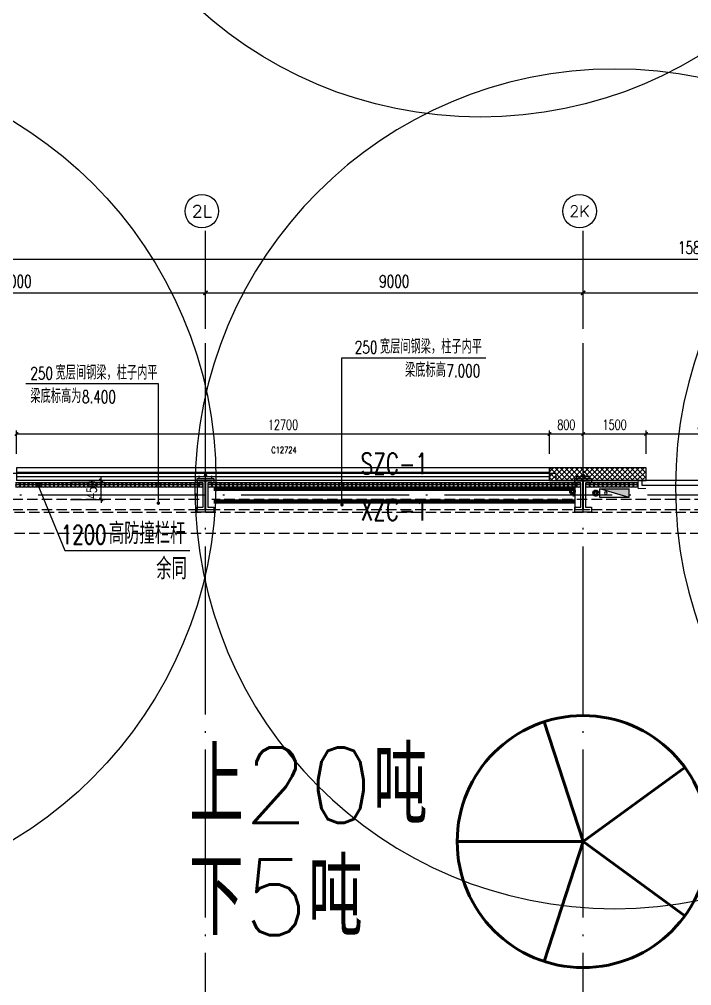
# Model space of a CAD drawing. Extents: x -1313754 to 847533, y 489853 to 941203.
# Drawn here: x -223288 to -207268, y 710889 to 733905 of the extents above; entities that cross this region are included whole.
import ezdxf
from ezdxf.enums import TextEntityAlignment as Align

# ---------------------------------------------------------------- set-up
doc = ezdxf.new("R2010")
doc.units = 0
doc.header["$LTSCALE"] = 1000
doc.header["$MEASUREMENT"] = 0
for name, pattern in [('10平面$0$DASH', [0.35, 0.25, -0.1]), ('CENTER', [2, 1.25, -0.25, 0.25, -0.25]), ('DASH', [0.35, 0.25, -0.1]), ('DOTE', [2.42, 2, -0.2, 0.02, -0.2])]:
    doc.linetypes.add(name, pattern=pattern)
doc.layers.get('Defpoints').update_dxf_attribs({"color": 210})
for name, color, linetype in [('10平面$0$WINDOW', 4, 'Continuous'), ('10平面$0$WINDOW_TEXT', 7, 'Continuous'), ('A-AXIS-D', 1, 'Continuous'), ('A-AXIS-DOTE', 14, 'DOTE'), ('A-AXIS-DP', 126, 'Continuous'), ('A-AXIS-SYMB', 3, 'Continuous'), ('A-HATCH-2', 251, 'Continuous'), ('A-HRAIL', 173, 'Continuous'), ('A-LIN-V', 9, 'Continuous'), ('A-SFCE', 30, 'Continuous'), ('A-WINDOW', 140, 'Continuous'), ('AS-COLN', 6, 'Continuous'), ('AS-WALL', 40, 'Continuous'), ('AS-结构边线层', 200, 'Continuous'), ('DIM_SYMB', 3, 'Continuous'), ('PUB_HATCH', 8, 'Continuous'), ('PUB_TEXT', 7, 'Continuous'), ('SB_ZF消火栓', 10, 'Continuous'), ('建-窗', 4, 'Continuous'), ('建-门窗编号', 7, 'Continuous')]:
    doc.layers.add(name, color=color, linetype=linetype)
for name, color, linetype, lineweight in [('LG-ZF消防', 1, 'Continuous', 60), ('THIN', 7, 'Continuous', 0), ('柱间支撑', 6, 'CENTER', 0)]:
    doc.layers.add(name, color=color, linetype=linetype, lineweight=lineweight)
doc.styles.add('10平面$0$_TCH_WINDOW', font='SIMPLEX', dxfattribs={"height": 3.5, "bigfont": 'GBCBIG'})
doc.styles.add('_TCH_AXIS', font='COMPLEX', dxfattribs={"bigfont": 'GBCBIG'})
doc.styles.add('_TCH_DIM', font='SIMPLEX', dxfattribs={"bigfont": 'GBCBIG'})
doc.styles.add('_TCH_DIM_T3', font='SIMPLEX', dxfattribs={"width": 0.705882, "bigfont": 'GBCBIG'})
doc.styles.add('A-STANDARD', font='SIMPLEX', dxfattribs={"bigfont": 'GBCBIG'})
doc.styles.add('A-WIN-LABEL', font='SIMPLEX', dxfattribs={"bigfont": 'GBCBIG'})
doc.styles.add('TSSD_Rein', font='tj-romans1.shx', dxfattribs={"width": 0.7, "bigfont": 'tj-hztxt.shx'})
doc.dimstyles.new('_TCH_ARCH&&10', dxfattribs={"dimtxt": 29.75, "dimasz": 10, "dimexe": 10, "dimexo": 10, "dimgap": 12.625, "dimtad": 1, "dimdec": 0, "dimzin": 0, "dimdsep": 46, "dimtxsty": '_TCH_DIM_T3', "dimblk": 'ARCHTICK', "dimcen": 0.09, "dimclrt": 7, "dimazin": 2, "dimtfac": 1, "dimtdec": 0, "dimtix": 1, "dimtmove": 2, "dimatfit": 3, "dimfxl": 0, "dimtolj": 1, "dimtzin": 0, "dimarcsym": 0})
doc.dimstyles.new('_TCH_ARCH&&100', dxfattribs={"dimtxt": 297.5, "dimasz": 100, "dimexe": 100, "dimexo": 100, "dimgap": 126.25, "dimtad": 1, "dimdec": 0, "dimzin": 0, "dimdsep": 46, "dimtxsty": '_TCH_DIM_T3', "dimblk": 'ARCHTICK', "dimcen": 0.09, "dimclrt": 7, "dimazin": 2, "dimtfac": 1, "dimtdec": 0, "dimtix": 1, "dimtmove": 2, "dimatfit": 3, "dimfxl": 0, "dimtolj": 1, "dimtzin": 0, "dimarcsym": 0})
doc.dimstyles.new('_TCH_ARCH&&80', dxfattribs={"dimtxt": 238, "dimasz": 80, "dimexe": 80, "dimexo": 80, "dimgap": 101, "dimtad": 1, "dimdec": 0, "dimzin": 0, "dimdsep": 46, "dimtxsty": '_TCH_DIM_T3', "dimblk": 'ARCHTICK', "dimcen": 0.09, "dimclrt": 7, "dimazin": 2, "dimtfac": 1, "dimtdec": 0, "dimtix": 1, "dimtmove": 2, "dimatfit": 3, "dimfxl": 0, "dimtolj": 1, "dimtzin": 0, "dimarcsym": 0})

# ---------------------------------------------------------------- blocks, each defined once
blk = doc.blocks.new('_ArchTick')
at = {"color": 0, "linetype": 'ByBlock', "const_width": 0.4}
blk.add_lwpolyline([(-0.5, -0.5), (0.5, 0.5)], dxfattribs=at)
blk = doc.blocks.new('*D1392')
at = {"layer": 'A-AXIS-D', "color": 0, "lineweight": -2}
for p, q in [((-7118, -78290), (-7118, -77330)), ((1882, -78290), (1882, -77330)), ((-7118, -77430), (1882, -77430))]:
    blk.add_line(p, q, dxfattribs=at)
at = {"layer": 'Defpoints', "color": 0}
for p in [(1882, -77430), (-7118, -78390), (1882, -78390)]:
    blk.add_point(p, dxfattribs=at)
at = {"layer": 'A-AXIS-D', "color": 0, "lineweight": -2, "xscale": 100, "yscale": 100, "zscale": 100, "rotation": 180}
blk.add_blockref('_ArchTick', (-7118, -77430), dxfattribs=at)
at = {"layer": 'A-AXIS-D', "color": 0, "lineweight": -2, "xscale": 100, "yscale": 100, "zscale": 100}
blk.add_blockref('_ArchTick', (1882, -77430), dxfattribs=at)
at = {"layer": 'A-AXIS-D', "color": 7, "insert": (-2618, -77155), "char_height": 297.5, "attachment_point": 5, "style": '_TCH_DIM_T3'}
blk.add_mtext('\\A1;9000', dxfattribs=at)
blk = doc.blocks.new('*D1393')
at = {"layer": 'A-AXIS-D', "color": 0, "lineweight": -2}
for p, q in [((1882, -78290), (1882, -77330)), ((10882, -78290), (10882, -77330)), ((1882, -77430), (10882, -77430))]:
    blk.add_line(p, q, dxfattribs=at)
at = {"layer": 'Defpoints', "color": 0}
for p in [(10882, -77430), (1882, -78390), (10882, -78390)]:
    blk.add_point(p, dxfattribs=at)
at = {"layer": 'A-AXIS-D', "color": 0, "lineweight": -2, "xscale": 100, "yscale": 100, "zscale": 100, "rotation": 180}
blk.add_blockref('_ArchTick', (1882, -77430), dxfattribs=at)
at = {"layer": 'A-AXIS-D', "color": 0, "lineweight": -2, "xscale": 100, "yscale": 100, "zscale": 100}
blk.add_blockref('_ArchTick', (10882, -77430), dxfattribs=at)
at = {"layer": 'A-AXIS-D', "color": 7, "insert": (6382, -77155), "char_height": 297.5, "attachment_point": 5, "style": '_TCH_DIM_T3'}
blk.add_mtext('\\A1;9000', dxfattribs=at)
blk = doc.blocks.new('*D1394')
at = {"layer": 'A-AXIS-D', "color": 0, "lineweight": -2}
for p, q in [((10882, -78290), (10882, -77330)), ((19882, -78290), (19882, -77330)), ((10882, -77430), (19882, -77430))]:
    blk.add_line(p, q, dxfattribs=at)
at = {"layer": 'Defpoints', "color": 0}
for p in [(19882, -77430), (10882, -78390), (19882, -78390)]:
    blk.add_point(p, dxfattribs=at)
at = {"layer": 'A-AXIS-D', "color": 0, "lineweight": -2, "xscale": 100, "yscale": 100, "zscale": 100, "rotation": 180}
blk.add_blockref('_ArchTick', (10882, -77430), dxfattribs=at)
at = {"layer": 'A-AXIS-D', "color": 0, "lineweight": -2, "xscale": 100, "yscale": 100, "zscale": 100}
blk.add_blockref('_ArchTick', (19882, -77430), dxfattribs=at)
at = {"layer": 'A-AXIS-D', "color": 7, "insert": (15382, -77155), "char_height": 297.5, "attachment_point": 5, "style": '_TCH_DIM_T3'}
blk.add_mtext('\\A1;9000', dxfattribs=at)
blk = doc.blocks.new('*D1404')
at = {"layer": 'A-AXIS-D', "color": 0, "lineweight": -2}
for p, q in [((-65318, -78190), (-65318, -76530)), ((-65318, -76630), (92682, -76630)), ((92682, -78190), (92682, -76530))]:
    blk.add_line(p, q, dxfattribs=at)
at = {"layer": 'Defpoints', "color": 0}
for p in [(92682, -76630), (-65318, -78290), (92682, -78290)]:
    blk.add_point(p, dxfattribs=at)
at = {"layer": 'A-AXIS-D', "color": 0, "lineweight": -2, "xscale": 100, "yscale": 100, "zscale": 100, "rotation": 180}
blk.add_blockref('_ArchTick', (-65318, -76630), dxfattribs=at)
at = {"layer": 'A-AXIS-D', "color": 0, "lineweight": -2, "xscale": 100, "yscale": 100, "zscale": 100}
blk.add_blockref('_ArchTick', (92682, -76630), dxfattribs=at)
at = {"layer": 'A-AXIS-D', "color": 7, "insert": (13682, -76355), "char_height": 297.5, "attachment_point": 5, "style": '_TCH_DIM_T3'}
blk.add_mtext('\\A1;158000', dxfattribs=at)
blk = doc.blocks.new('G$C2F382D44')
at = {"color": 2, "style": 'A-STANDARD'}
for s, p in [('上20吨', (-2949, 425)), ('下5吨', (-2952, -2245))]:
    blk.add_text(s, height=1800, dxfattribs=at).set_placement(p)
blk = doc.blocks.new('10平面$0$$DorLib2D$00000126')
at = {"color": 0, "linetype": 'Continuous'}
for p, q in [((-0.532, 0.5), (-0.532, 0.9)), ((0.532, 0.9), (0.532, 0.5))]:
    blk.add_line(p, q, dxfattribs=at)
at = {"color": 0, "linetype": '10平面$0$DASH'}
for p, q in [((-0.532, 0.9), (0.532, 0.9)), ((-0.532, 0.5), (0.532, 0.5))]:
    blk.add_line(p, q, dxfattribs=at)
blk = doc.blocks.new('WINDOW2DLIB$DYNSTYLE$00000005')
at = {"color": 0}
for points in [[(-0.5, 0.5), (-0.5, -0.5)], [(-0.5, 0.5), (0.5, 0.5)], [(0.5, -0.5), (0.5, 0.5)], [(0.5, 0.1667), (-0.5, 0.1667)], [(0.5, -0.1667), (-0.5, -0.1667)], [(-0.5, -0.5), (0.5, -0.5)]]:
    blk.add_lwpolyline(points, dxfattribs=at)
blk = doc.blocks.new('42343243')
at = {"layer": 'PUB_HATCH'}
h = blk.add_hatch(dxfattribs=at)
h.set_pattern_fill('多孔材料', color=256, scale=30, style=0)
h.set_pattern_definition([(45, (60, 0), (-60.000061, 60.000061), []), (135, (60, 0), (-60.000061, -60.000061), [])])
h.paths.add_polyline_path([(-208354, 1223170), (-210654, 1223170), (-210654, 1222870), (-208354, 1222870)])
at = {"layer": 'AS-WALL'}
for p, q in [((-208354, 1223170), (-210654, 1223170)), ((-210654, 1223170), (-210654, 1222870)), ((-208354, 1222870), (-208354, 1223170)), ((-210654, 1222870), (-208354, 1222870))]:
    blk.add_line(p, q, dxfattribs=at)
at = {"layer": '10平面$0$WINDOW'}
ref = blk.add_blockref('10平面$0$$DorLib2D$00000126', (-205254, 1223020), dxfattribs=dict(at, xscale=6000, yscale=300, zscale=300, rotation=180))
ref.add_attrib('A', 'JLM6050', (-205555, 1223016), dxfattribs={"layer": '10平面$0$WINDOW_TEXT', "ltscale": 500, "height": 148.8, "style": '10平面$0$_TCH_WINDOW', "width": 0.705882})
at = {"layer": '建-窗'}
ref = blk.add_blockref('WINDOW2DLIB$DYNSTYLE$00000005', (-217004, 1223020), dxfattribs=dict(at, xscale=-12700, yscale=-300, zscale=300, rotation=359.999999999664))
ref.add_attrib('A', 'C12724', (-217284, 1223521), dxfattribs={"layer": '建-门窗编号', "ltscale": 500, "height": 148.8, "style": 'A-WIN-LABEL', "width": 0.705882})
blk = doc.blocks.new('43243')
at = {"layer": 'AS-结构边线层'}
blk.add_lwpolyline([(-200454, 722920), (-210494, 722920), (-210494, 723090), (-223514, 723090), (-223514, 722920), (-225354, 722920), (-225354, 722470), (-227454, 722470), (-227454, 722920), (-229294, 722920), (-229294, 723090), (-250514, 723090), (-250514, 722920), (-252354, 722920), (-252354, 722470), (-254454, 722470), (-254454, 722920), (-264361, 722920), (-285754, 656986)], dxfattribs=at)
blk = doc.blocks.new('*D1746')
at = {"layer": 'A-AXIS-DP', "color": 0, "lineweight": -2}
for p, q in [((-221342, 722920), (-221342, 723000)), ((-222070, 722920), (-221262, 722920)), ((-221342, 722470), (-221342, 722920)), ((-222070, 722470), (-221262, 722470)), ((-221342, 722470), (-221342, 722390))]:
    blk.add_line(p, q, dxfattribs=at)
at = {"layer": 'Defpoints', "color": 0}
for p in [(-222150, 722920), (-221342, 722920), (-222150, 722470)]:
    blk.add_point(p, dxfattribs=at)
at = {"layer": 'A-AXIS-DP', "color": 0, "lineweight": -2, "xscale": 80, "yscale": 80, "zscale": 80}
for p, rotation in [((-221342, 722920), 270), ((-221342, 722470), 90)]:
    blk.add_blockref('_ArchTick', p, dxfattribs=dict(at, rotation=rotation))
at = {"layer": 'A-AXIS-DP', "color": 7, "insert": (-221562, 722695), "char_height": 238, "attachment_point": 5, "rotation": 90, "style": '_TCH_DIM_T3'}
blk.add_mtext('\\A1;450', dxfattribs=at)
blk = doc.blocks.new('*D1765')
at = {"layer": 'A-AXIS-DP', "color": 0, "lineweight": -2}
for p, q in [((-195790, 766880), (-195790, 766929)), ((-195790, 766919), (-195490, 766919)), ((-195490, 766880), (-195490, 766929))]:
    blk.add_line(p, q, dxfattribs=at)
at = {"layer": 'Defpoints', "color": 0}
for p in [(-195490, 766919), (-195790, 766870), (-195490, 766870)]:
    blk.add_point(p, dxfattribs=at)
at = {"layer": 'A-AXIS-DP', "color": 0, "lineweight": -2, "xscale": 10, "yscale": 10, "zscale": 10, "rotation": 180}
blk.add_blockref('_ArchTick', (-195790, 766919), dxfattribs=at)
at = {"layer": 'A-AXIS-DP', "color": 0, "lineweight": -2, "xscale": 10, "yscale": 10, "zscale": 10}
blk.add_blockref('_ArchTick', (-195490, 766919), dxfattribs=at)
at = {"layer": 'A-AXIS-DP', "color": 7, "insert": (-195640, 766946), "char_height": 29.8, "attachment_point": 5, "style": '_TCH_DIM_T3'}
blk.add_mtext('\\A1;300', dxfattribs=at)
blk = doc.blocks.new('*D1766')
at = {"layer": 'A-AXIS-DP', "color": 0, "lineweight": -2}
for p, q in [((-195800, 766820), (-195841, 766820)), ((-195831, 766120), (-195831, 766820)), ((-195800, 766120), (-195841, 766120))]:
    blk.add_line(p, q, dxfattribs=at)
at = {"layer": 'Defpoints', "color": 0}
for p in [(-195831, 766820), (-195790, 766820), (-195790, 766120)]:
    blk.add_point(p, dxfattribs=at)
at = {"layer": 'A-AXIS-DP', "color": 0, "lineweight": -2, "xscale": 10, "yscale": 10, "zscale": 10}
for p, rotation in [((-195831, 766820), 90), ((-195831, 766120), 270)]:
    blk.add_blockref('_ArchTick', p, dxfattribs=dict(at, rotation=rotation))
at = {"layer": 'A-AXIS-DP', "color": 7, "insert": (-195859, 766470), "char_height": 29.8, "attachment_point": 5, "rotation": 90, "style": '_TCH_DIM_T3'}
blk.add_mtext('\\A1;700', dxfattribs=at)
blk = doc.blocks.new('w42343')
at = {"layer": 'A-HATCH-2', "linetype": 'DASH'}
for p, q in [((-263654.2, 722170), (-128354.2, 722170)), ((-263654.2, 721670), (-128354.2, 721670))]:
    blk.add_line(p, q, dxfattribs=at)
blk = doc.blocks.new('w4324324')
at = {"layer": 'A-HATCH-2', "lineweight": 60}
for q in [(-1694760, 686605), (-1697614, 684532), (-1691907, 684532), (-1696524, 681178), (-1692997, 681178)]:
    blk.add_line((-1694760, 683605), q, dxfattribs=at)
blk.add_circle((-1694760, 683605), 3000, dxfattribs=at)
blk = doc.blocks.new('ner546')
at = {"layer": 'A-LIN-V'}
blk.add_blockref('w4324324', (631280, 7256), dxfattribs=at)
blk = doc.blocks.new('23124232432')
at = {"layer": '柱间支撑', "const_width": 100}
for points in [[(-210054, 722720), (-218654, 722720)], [(-210054, 722420), (-218654, 722420)]]:
    blk.add_lwpolyline(points, dxfattribs=at)
at = {"layer": 'THIN', "style": 'TSSD_Rein', "width": 0.7}
for s, p in [('SZC-1', (-214354, 722920)), ('XZC-1', (-214354, 721816))]:
    blk.add_text(s, height=500, dxfattribs=at).set_placement(p, align=Align.BOTTOM_CENTER)
blk = doc.blocks.new('3333')
at = {"layer": 'A-SFCE', "const_width": 20}
blk.add_lwpolyline([(-227064, 766320), (-227064, 766510), (-227244, 766510), (-227244, 766320)], dxfattribs=at)
blk = doc.blocks.new('99平面图例外参$0$$LinePat$圆环')
for points in [[(0, 150), (300, 150)], [(0, 0), (300, 0)], [(0, -150), (300, -150)]]:
    blk.add_lwpolyline(points)
at = {"color": 0}
blk.add_circle((150, 0), 150, dxfattribs=at)
blk = doc.blocks.new('34242343243')
at = {"layer": 'A-HRAIL', "yscale": 0.3333333333333333, "zscale": 0.3333333333333333}
for p, xscale, rotation in [((-223274, 722814), -0.3384127415468572, 359.9999999997966), ((-223172, 722814), -0.3384127415468572, 359.9999999997966), ((-223071, 722814), -0.3384127415468572, 359.9999999997966), ((-222969, 722814), -0.3384127415468572, 359.9999999997966), ((-222868, 722814), -0.3384127415468572, 359.9999999997966), ((-222766, 722814), -0.3384127415468572, 359.9999999997966), ((-222665, 722814), -0.3384127415468572, 359.9999999997966), ((-222563, 722814), -0.3384127415468572, 359.9999999997966), ((-222462, 722814), -0.3384127415468572, 359.9999999997966), ((-222360, 722814), -0.3384127415468572, 359.9999999997966), ((-222258, 722814), -0.3384127415468572, 359.9999999997966), ((-222157, 722814), -0.3384127415468572, 359.9999999997966), ((-222055, 722814), -0.3384127415468572, 359.9999999997966), ((-221954, 722814), -0.3384127415468572, 359.9999999997966), ((-221852, 722814), -0.3384127415468572, 359.9999999997966), ((-221751, 722814), -0.3384127415468572, 359.9999999997966), ((-221649, 722814), -0.3384127415468572, 359.9999999997966), ((-221548, 722814), -0.3384127415468572, 359.9999999997966), ((-221446, 722814), -0.3384127415468572, 359.9999999997966), ((-221345, 722814), -0.3384127415468572, 359.9999999997966), ((-221243, 722814), -0.3384127415468572, 359.9999999997966), ((-221142, 722814), -0.3384127415468572, 359.9999999997966), ((-221040, 722814), -0.3384127415468572, 359.9999999997966), ((-220939, 722814), -0.3384127415468572, 359.9999999997966), ((-220837, 722814), -0.3384127415468572, 359.9999999997966), ((-220736, 722814), -0.3384127415468572, 359.9999999997966), ((-220634, 722814), -0.3384127415468572, 359.9999999997966), ((-220533, 722814), -0.3384127415468572, 359.9999999997966), ((-220431, 722814), -0.3384127415468572, 359.9999999997966), ((-220330, 722814), -0.3384127415468572, 359.9999999997966), ((-220228, 722814), -0.3384127415468572, 359.9999999997966), ((-220126, 722814), -0.3384127415468572, 359.9999999997966), ((-220025, 722814), -0.3384127415468572, 359.9999999997966), ((-219923, 722814), -0.3384127415468572, 359.9999999997966), ((-219822, 722814), -0.3384127415468572, 359.9999999997966), ((-219720, 722814), -0.3384127415468572, 359.9999999997966), ((-219619, 722814), -0.3384127415468572, 359.9999999997966), ((-219517, 722814), -0.3384127415468572, 359.9999999997966), ((-219416, 722814), -0.3384127415468572, 359.9999999997966), ((-219314, 722814), -0.3384127415468572, 359.9999999997966), ((-219213, 722814), -0.3384127415468572, 359.9999999997966), ((-219111, 722814), -0.3384127415468572, 359.9999999997966), ((-219010, 722814), -0.3384127415468572, 359.9999999997966), ((-218908, 722814), -0.3384127415468572, 359.9999999997966), ((-218699, 722814), -0.3368181818181818, 359.9999999997967), ((-218598, 722814), -0.3368181818181818, 359.9999999997967), ((-218497, 722814), -0.3368181818181818, 359.9999999997967), ((-218396, 722814), -0.3368181818181818, 359.9999999997967), ((-218295, 722814), -0.3368181818181818, 359.9999999997967), ((-218194, 722814), -0.3368181818181818, 359.9999999997967), ((-218093, 722814), -0.3368181818181818, 359.9999999997967), ((-217992, 722814), -0.3368181818181818, 359.9999999997967), ((-217891, 722814), -0.3368181818181818, 359.9999999997967), ((-217790, 722814), -0.3368181818181818, 359.9999999997967), ((-217689, 722814), -0.3368181818181818, 359.9999999997967), ((-217588, 722814), -0.3368181818181818, 359.9999999997967), ((-217487, 722814), -0.3368181818181818, 359.9999999997967), ((-217386, 722814), -0.3368181818181818, 359.9999999997967), ((-217285, 722814), -0.3368181818181818, 359.9999999997967), ((-217183, 722814), -0.3368181818181818, 359.9999999997967), ((-217082, 722814), -0.3368181818181818, 359.9999999997967), ((-216981, 722814), -0.3368181818181818, 359.9999999997967), ((-216880, 722814), -0.3368181818181818, 359.9999999997967), ((-216779, 722814), -0.3368181818181818, 359.9999999997967), ((-216678, 722814), -0.3368181818181818, 359.9999999997967), ((-216577, 722814), -0.3368181818181818, 359.9999999997967), ((-216476, 722814), -0.3368181818181818, 359.9999999997967), ((-216375, 722814), -0.3368181818181818, 359.9999999997967), ((-216274, 722814), -0.3368181818181818, 359.9999999997967), ((-216173, 722814), -0.3368181818181818, 359.9999999997967), ((-216072, 722814), -0.3368181818181818, 359.9999999997967), ((-215971, 722814), -0.3368181818181818, 359.9999999997967), ((-215870, 722814), -0.3368181818181818, 359.9999999997967), ((-215769, 722814), -0.3368181818181818, 359.9999999997967), ((-215668, 722814), -0.3368181818181818, 359.9999999997967), ((-215567, 722814), -0.3368181818181818, 359.9999999997967), ((-215466, 722814), -0.3368181818181818, 359.9999999997967), ((-215365, 722814), -0.3368181818181818, 359.9999999997967), ((-215264, 722814), -0.3368181818181818, 359.9999999997967), ((-215163, 722814), -0.3368181818181818, 359.9999999997967), ((-215062, 722814), -0.3368181818181818, 359.9999999997967), ((-214960, 722814), -0.3368181818181818, 359.9999999997967), ((-214859, 722814), -0.3368181818181818, 359.9999999997967), ((-214758, 722814), -0.3368181818181818, 359.9999999997967), ((-214657, 722814), -0.3368181818181818, 359.9999999997967), ((-214556, 722814), -0.3368181818181818, 359.9999999997967), ((-214455, 722814), -0.3368181818181818, 359.9999999997967), ((-214354, 722814), -0.3368181818181818, 359.9999999997967), ((-214253, 722814), -0.3368181818181818, 359.9999999997967), ((-214152, 722814), -0.3368181818181818, 359.9999999997967), ((-214051, 722814), -0.3368181818181818, 359.9999999997967), ((-213950, 722814), -0.3368181818181818, 359.9999999997967), ((-213849, 722814), -0.3368181818181818, 359.9999999997967), ((-213748, 722814), -0.3368181818181818, 359.9999999997967), ((-213647, 722814), -0.3368181818181818, 359.9999999997967), ((-213546, 722814), -0.3368181818181818, 359.9999999997967), ((-213445, 722814), -0.3368181818181818, 359.9999999997967), ((-213344, 722814), -0.3368181818181818, 359.9999999997967), ((-213243, 722814), -0.3368181818181818, 359.9999999997967), ((-213142, 722814), -0.3368181818181818, 359.9999999997967), ((-213041, 722814), -0.3368181818181818, 359.9999999997967), ((-212940, 722814), -0.3368181818181818, 359.9999999997967), ((-212839, 722814), -0.3368181818181818, 359.9999999997967), ((-212737, 722814), -0.3368181818181818, 359.9999999997967), ((-212636, 722814), -0.3368181818181818, 359.9999999997967), ((-212535, 722814), -0.3368181818181818, 359.9999999997967), ((-212434, 722814), -0.3368181818181818, 359.9999999997967), ((-212333, 722814), -0.3368181818181818, 359.9999999997967), ((-212232, 722814), -0.3368181818181818, 359.9999999997967), ((-212131, 722814), -0.3368181818181818, 359.9999999997967), ((-212030, 722814), -0.3368181818181818, 359.9999999997967), ((-211929, 722814), -0.3368181818181818, 359.9999999997967), ((-211828, 722814), -0.3368181818181818, 359.9999999997967), ((-211727, 722814), -0.3368181818181818, 359.9999999997967), ((-211626, 722814), -0.3368181818181818, 359.9999999997967), ((-211525, 722814), -0.3368181818181818, 359.9999999997967), ((-211424, 722814), -0.3368181818181818, 359.9999999997967), ((-211323, 722814), -0.3368181818181818, 359.9999999997967), ((-211222, 722814), -0.3368181818181818, 359.9999999997967), ((-211121, 722814), -0.3368181818181818, 359.9999999997967), ((-211020, 722814), -0.3368181818181818, 359.9999999997967), ((-210919, 722814), -0.3368181818181818, 359.9999999997967), ((-210818, 722814), -0.3368181818181818, 359.9999999997967), ((-210717, 722814), -0.3368181818181818, 359.9999999997967), ((-210616, 722814), -0.3368181818181818, 359.9999999997967), ((-210514, 722814), -0.3368181818181818, 359.9999999997967), ((-210413, 722814), -0.3368181818181818, 359.9999999997967), ((-210312, 722814), -0.3368181818181818, 359.9999999997967), ((-210211, 722814), -0.3368181818181818, 359.9999999997967), ((-210110, 722814), -0.3368181818181818, 359.9999999997967), ((-210009, 722814), -0.3368181818181818, 359.9999999997967), ((-209908, 722814), -0.3368181818181818, 359.9999999997967), ((-209696, 722814), -0.3461108940497231, 359.9999999997966), ((-209593, 722814), -0.3461108940497231, 359.9999999997966), ((-209489, 722814), -0.3461108940497231, 359.9999999997966), ((-209385, 722814), -0.3461108940497231, 359.9999999997966), ((-209281, 722814), -0.3461108940497231, 359.9999999997966), ((-209177, 722814), -0.3461108940497231, 359.9999999997966), ((-209073, 722814), -0.3461108940497231, 359.9999999997966), ((-208970, 722814), -0.3461108940497231, 359.9999999997966), ((-208866, 722814), -0.3461108940497231, 359.9999999997966), ((-208762, 722814), -0.3461108940497231, 359.9999999997966), ((-208658, 722814), -0.3461108940497231, 359.9999999997966), ((-208554, 722814), -0.3461108940497231, 359.9999999997966)]:
    blk.add_blockref('99平面图例外参$0$$LinePat$圆环', p, dxfattribs=dict(at, xscale=xscale, rotation=rotation))
at = {"layer": 'A-SFCE', "rotation": 90}
blk.add_blockref('3333', (557967, 949974), dxfattribs=at)
blk = doc.blocks.new('A$C5D961328')
at = {"layer": 'SB_ZF消火栓'}
blk.add_hatch(color=256, dxfattribs=at).paths.add_polyline_path([(0, 40), (700, 40), (700, 240)])
at = {"layer": 'A-LIN-V', "ltscale": 500}
blk.add_circle((350, 40), 10001, dxfattribs=at)
at = {"layer": 'SB_ZF消火栓'}
for p, q in [((700, 240), (0, 240)), ((0, 240), (0, 40)), ((700, 240), (0, 40)), ((700, 240), (700, 40)), ((0, 40), (700, 40))]:
    blk.add_line(p, q, dxfattribs=at)
at = {"layer": 'SB_ZF消火栓', "color": 1}
blk.add_circle((140, 140), 32.5, dxfattribs=at)
blk = doc.blocks.new('43242343')
at = {"layer": 'LG-ZF消防', "linetype": 'Continuous'}
for centre in [(-210108, 722664), (-209554, 722620)]:
    blk.add_circle(centre, 50, dxfattribs=at)
blk = doc.blocks.new('234243242332')
at = {"layer": 'LG-ZF消防', "linetype": 'Continuous'}
blk.add_blockref('43242343', (0, 0), dxfattribs=at)
at = {"layer": 'SB_ZF消火栓', "xscale": -1}
blk.add_blockref('A$C5D961328', (-231994, 741580), dxfattribs=at)
at = {"layer": 'SB_ZF消火栓'}
blk.add_blockref('A$C5D961328', (-212654, 741536), dxfattribs=at)
at = {"layer": 'SB_ZF消火栓', "rotation": 180}
blk.add_blockref('A$C5D961328', (-228255, 722960), dxfattribs=at)
at = {"layer": 'SB_ZF消火栓', "xscale": -1, "rotation": 180}
for p in [(-209454, 722760), (-198003, 722804)]:
    blk.add_blockref('A$C5D961328', p, dxfattribs=at)
blk = doc.blocks.new('*D1039')
at = {"layer": 'A-AXIS-DP', "color": 0, "lineweight": -2}
for p, q in [((-223354, 723560), (-223354, 724110)), ((-210654, 723560), (-210654, 724110)), ((-223354, 724030), (-210654, 724030))]:
    blk.add_line(p, q, dxfattribs=at)
at = {"layer": 'Defpoints', "color": 0}
for p in [(-210654, 724030), (-223354, 723480), (-210654, 723480)]:
    blk.add_point(p, dxfattribs=at)
at = {"layer": 'A-AXIS-DP', "color": 0, "lineweight": -2, "xscale": 80, "yscale": 80, "zscale": 80, "rotation": 180}
blk.add_blockref('_ArchTick', (-223354, 724030), dxfattribs=at)
at = {"layer": 'A-AXIS-DP', "color": 0, "lineweight": -2, "xscale": 80, "yscale": 80, "zscale": 80}
blk.add_blockref('_ArchTick', (-210654, 724030), dxfattribs=at)
at = {"layer": 'A-AXIS-DP', "color": 7, "insert": (-217004, 724250), "char_height": 238, "attachment_point": 5, "style": '_TCH_DIM_T3'}
blk.add_mtext('\\A1;12700', dxfattribs=at)
blk = doc.blocks.new('*D1040')
at = {"layer": 'A-AXIS-DP', "color": 0, "lineweight": -2}
for p, q in [((-210654, 723560), (-210654, 724110)), ((-209854, 723560), (-209854, 724110)), ((-210654, 724030), (-209854, 724030))]:
    blk.add_line(p, q, dxfattribs=at)
at = {"layer": 'Defpoints', "color": 0}
for p in [(-209854, 724030), (-210654, 723480), (-209854, 723480)]:
    blk.add_point(p, dxfattribs=at)
at = {"layer": 'A-AXIS-DP', "color": 0, "lineweight": -2, "xscale": 80, "yscale": 80, "zscale": 80, "rotation": 180}
blk.add_blockref('_ArchTick', (-210654, 724030), dxfattribs=at)
at = {"layer": 'A-AXIS-DP', "color": 0, "lineweight": -2, "xscale": 80, "yscale": 80, "zscale": 80}
blk.add_blockref('_ArchTick', (-209854, 724030), dxfattribs=at)
at = {"layer": 'A-AXIS-DP', "color": 7, "insert": (-210254, 724250), "char_height": 238, "attachment_point": 5, "style": '_TCH_DIM_T3'}
blk.add_mtext('\\A1;800', dxfattribs=at)
blk = doc.blocks.new('*D1041')
at = {"layer": 'A-AXIS-DP', "color": 0, "lineweight": -2}
for p, q in [((-209854, 723560), (-209854, 724110)), ((-208354, 723560), (-208354, 724110)), ((-209854, 724030), (-208354, 724030))]:
    blk.add_line(p, q, dxfattribs=at)
at = {"layer": 'Defpoints', "color": 0}
for p in [(-208354, 724030), (-209854, 723480), (-208354, 723480)]:
    blk.add_point(p, dxfattribs=at)
at = {"layer": 'A-AXIS-DP', "color": 0, "lineweight": -2, "xscale": 80, "yscale": 80, "zscale": 80, "rotation": 180}
blk.add_blockref('_ArchTick', (-209854, 724030), dxfattribs=at)
at = {"layer": 'A-AXIS-DP', "color": 0, "lineweight": -2, "xscale": 80, "yscale": 80, "zscale": 80}
blk.add_blockref('_ArchTick', (-208354, 724030), dxfattribs=at)
at = {"layer": 'A-AXIS-DP', "color": 7, "insert": (-209104, 724250), "char_height": 238, "attachment_point": 5, "style": '_TCH_DIM_T3'}
blk.add_mtext('\\A1;1500', dxfattribs=at)
blk = doc.blocks.new('*D1042')
at = {"layer": 'A-AXIS-DP', "color": 0, "lineweight": -2}
for p, q in [((-208354, 723560), (-208354, 724110)), ((-205354, 723560), (-205354, 724110)), ((-208354, 724030), (-205354, 724030))]:
    blk.add_line(p, q, dxfattribs=at)
at = {"layer": 'Defpoints', "color": 0}
for p in [(-205354, 724030), (-208354, 723480), (-205354, 723480)]:
    blk.add_point(p, dxfattribs=at)
at = {"layer": 'A-AXIS-DP', "color": 0, "lineweight": -2, "xscale": 80, "yscale": 80, "zscale": 80, "rotation": 180}
blk.add_blockref('_ArchTick', (-208354, 724030), dxfattribs=at)
at = {"layer": 'A-AXIS-DP', "color": 0, "lineweight": -2, "xscale": 80, "yscale": 80, "zscale": 80}
blk.add_blockref('_ArchTick', (-205354, 724030), dxfattribs=at)
at = {"layer": 'A-AXIS-DP', "color": 7, "insert": (-206854, 724250), "char_height": 238, "attachment_point": 5, "style": '_TCH_DIM_T3'}
blk.add_mtext('\\A1;3000', dxfattribs=at)
blk = doc.blocks.new('dote')
at = {"layer": 'A-AXIS-D'}
for centre in [(1797.3, -75483.9), (10797.3, -75483.9)]:
    blk.add_circle(centre, 400, dxfattribs=at)
at = {"layer": 'A-AXIS-DOTE', "ltscale": 2}
for p, q in [((1882.2, -169748.9), (1882.2, -75950)), ((10882.2, -169748.9), (10882.2, -75950)), ((98696.4, -82250), (-75513.6, -82250))]:
    blk.add_line(p, q, dxfattribs=at)
at = {"layer": 'PUB_TEXT', "style": '_TCH_AXIS'}
for s, height, p, p2 in [('2L', 288.12, (1557.2, -75627.9), (2037.4, -75627.9)), ('2K', 265.5, (10550.8, -75616.6), (11043.8, -75616.6))]:
    blk.add_text(s, height=height, dxfattribs=at).set_placement(p, p2, align=Align.FIT)
at = {"layer": 'A-AXIS-D'}
for base, p1, p2, picture, middle in [((92682.2, -76630), (-65317.8, -78290), (92682.2, -78290), '*D1404', (13682.2, -76355)), ((1882.2, -77430), (-7117.8, -78390), (1882.2, -78390), '*D1392', (-2617.8, -77155)), ((10882.2, -77430), (1882.2, -78390), (10882.2, -78390), '*D1393', (6382.2, -77155)), ((19882.2, -77430), (10882.2, -78390), (19882.2, -78390), '*D1394', (15382.2, -77155))]:
    dim = blk.add_linear_dim(base=base, p1=p1, p2=p2, angle=0, dimstyle='_TCH_ARCH&&100', override={"dimgap": 0}, dxfattribs=at)
    dim.commit()
    dim.dimension.update_dxf_attribs({"geometry": picture, "text_midpoint": middle, "dimtype": 161})
blk = doc.blocks.new('3243243')
at = {"layer": 'A-AXIS-SYMB'}
for p, q in [((-215600, 722340), (-215600, 725840)), ((-215600, 725840), (-212170, 725840)), ((-219975.8, 725220), (-223130, 725220)), ((-219975.8, 722380), (-219975.8, 725220))]:
    blk.add_line(p, q, dxfattribs=at)
at = {"layer": 'A-AXIS-SYMB', "const_width": 40}
for points in [[(-219975.8, 722360, 1), (-219975.8, 722400, 1)], [(-215600, 722320, 1), (-215600, 722360, 1)]]:
    blk.add_lwpolyline(points, format="xyb", close=True, dxfattribs=at)
at = {"layer": 'A-SFCE', "color": 2, "linetype": 'DASH'}
for p, q in [((-219004.2, 722470), (-227704.2, 722470)), ((-219004.2, 722220), (-227704.2, 722220))]:
    blk.add_line(p, q, dxfattribs=at)
at = {"layer": 'A-SFCE', "linetype": 'DASH'}
for p, q in [((-201004.2, 722470), (-218704.2, 722470)), ((-201004.2, 722220), (-218704.2, 722220))]:
    blk.add_line(p, q, dxfattribs=at)
at = {"layer": 'PUB_TEXT', "style": '_TCH_DIM', "width": 0.705882}
for s, p in [('250', (-215295.2, 725945)), ('250', (-223025, 725325)), ('7.000', (-213115, 725385)), ('8.400', (-221796.3, 724765))]:
    blk.add_text(s, height=297.5, dxfattribs=at).set_placement(p)
at = {"layer": 'PUB_TEXT', "style": '_TCH_DIM'}
for s, p in [('宽层间钢梁，柱子内平', (-214695.2, 725945)), ('梁底标高', (-214098, 725385)), ('宽层间钢梁，柱子内平', (-222425, 725325)), ('梁底标高为', (-223025, 724765))]:
    blk.add_text(s, height=337.59, dxfattribs=at).set_placement(p)
at = {"layer": 'A-AXIS-DP', "color": 1}
dim = blk.add_aligned_dim(p1=(-222150, 722470), p2=(-222150, 722920), distance=-808, dimstyle='_TCH_ARCH&&80', dxfattribs=at)
dim.commit()
dim.dimension.update_dxf_attribs({"geometry": '*D1746', "text_midpoint": (-221562, 722695)})
blk = doc.blocks.new('nt66')
at = {"layer": 'A-HATCH-2'}
blk.add_lwpolyline([(-195840, 766870), (-195440, 766870), (-195440, 766758), (-195586, 766758), (-195586, 766182), (-195440, 766182), (-195440, 766070), (-195840, 766070), (-195840, 766182), (-195694, 766182), (-195694, 766758), (-195840, 766758)], close=True, dxfattribs=at)
at = {"layer": 'AS-COLN'}
blk.add_lwpolyline([(-195790, 766820), (-195490, 766820), (-195490, 766808), (-195636, 766808), (-195636, 766132), (-195490, 766132), (-195490, 766120), (-195790, 766120), (-195790, 766132), (-195644, 766132), (-195644, 766808), (-195790, 766808)], close=True, dxfattribs=at)
at = {"layer": 'A-AXIS-DP'}
for p1, p2, distance, picture, middle in [((-195790, 766870), (-195490, 766870), 48.8, '*D1765', (-195640, 766946.2)), ((-195790, 766120), (-195790, 766820), 41.2, '*D1766', (-195858.7, 766470))]:
    dim = blk.add_aligned_dim(p1=p1, p2=p2, distance=distance, dimstyle='_TCH_ARCH&&10', dxfattribs=at)
    dim.commit()
    dim.dimension.update_dxf_attribs({"geometry": picture, "text_midpoint": middle})
blk = doc.blocks.new('33333')
for p in [(-23214, -43900), (-14214, -43900)]:
    blk.add_blockref('nt66', p)

msp = doc.modelspace()

# ---------------------------------------------------------------- linework, layer by layer
at = {"layer": 'DIM_SYMB'}
for p, q in [((-222850, 722814), (-222200, 721250)), ((-222850, 722814), (-222200, 721250)), ((-222200, 721250), (-219225.8, 721250))]:
    msp.add_line(p, q, dxfattribs=at)
at = {"layer": 'DIM_SYMB', "const_width": 60}
msp.add_lwpolyline([(-222861.5, 722841.7, 1), (-222838.5, 722786.3, 1)], format="xyb", close=True, dxfattribs=at)
msp.add_lwpolyline([(-222861.5, 722841.7, 1), (-222838.5, 722786.3, 1)], format="xyb", close=True, dxfattribs=at)

# ---------------------------------------------------------------- block references
msp.add_blockref('G$C2F382D44', (-216290, 714340))
at = {"layer": 'A-AXIS-DP'}
msp.add_blockref('3243243', (0, 0), dxfattribs=at)
at = {"layer": 'A-LIN-V', "rotation": 90.00000000000001}
msp.add_blockref('ner546', (481006.5, 1777800), dxfattribs=at)
at = {"layer": 'A-WINDOW'}
for name, p in [('43243', (0, 0)), ('42343243', (0, -499950)), ('33333', (0, 0)), ('w42343', (0, 0))]:
    msp.add_blockref(name, p, dxfattribs=at)
at = {"layer": 'AS-WALL'}
msp.add_blockref('dote', (-220736.4, 804820), dxfattribs=at)
at = {"layer": 'DIM_SYMB'}
msp.add_blockref('34242343243', (0, 0), dxfattribs=at)
at = {"layer": 'SB_ZF消火栓', "linetype": 'Continuous'}
msp.add_blockref('234243242332', (0, 0), dxfattribs=at)
at = {"layer": '柱间支撑'}
msp.add_blockref('23124232432', (0, 0), dxfattribs=at)

# ---------------------------------------------------------------- texts
at = {"layer": 'PUB_TEXT', "style": '_TCH_DIM', "width": 0.705882}
msp.add_text('1200', height=446.25, dxfattribs=at).set_placement((-222293.8, 721407.5))
at = {"layer": 'PUB_TEXT', "style": '_TCH_DIM'}
for s, p in [('高防撞栏杆', (-221153.8, 721407.5)), ('余同', (-220025.6, 720567.5))]:
    msp.add_text(s, height=506.38, dxfattribs=at).set_placement(p)

# ---------------------------------------------------------------- dimensions: what is measured, and where the dimension line sits
at = {"layer": 'A-AXIS-DP'}
for p1, p2, picture, middle in [((-223354.2, 723480), (-210654.2, 723480), '*D1039', (-217004.2, 724250)), ((-210654.2, 723480), (-209854.2, 723480), '*D1040', (-210254.2, 724250)), ((-209854.2, 723480), (-208354.2, 723480), '*D1041', (-209104.2, 724250)), ((-208354.2, 723480), (-205354.2, 723480), '*D1042', (-206854.2, 724250))]:
    dim = msp.add_aligned_dim(p1=p1, p2=p2, distance=550, dimstyle='_TCH_ARCH&&80', dxfattribs=at)
    dim.commit()
    dim.dimension.update_dxf_attribs({"geometry": picture, "text_midpoint": middle})

doc.saveas('drawing.dxf')
